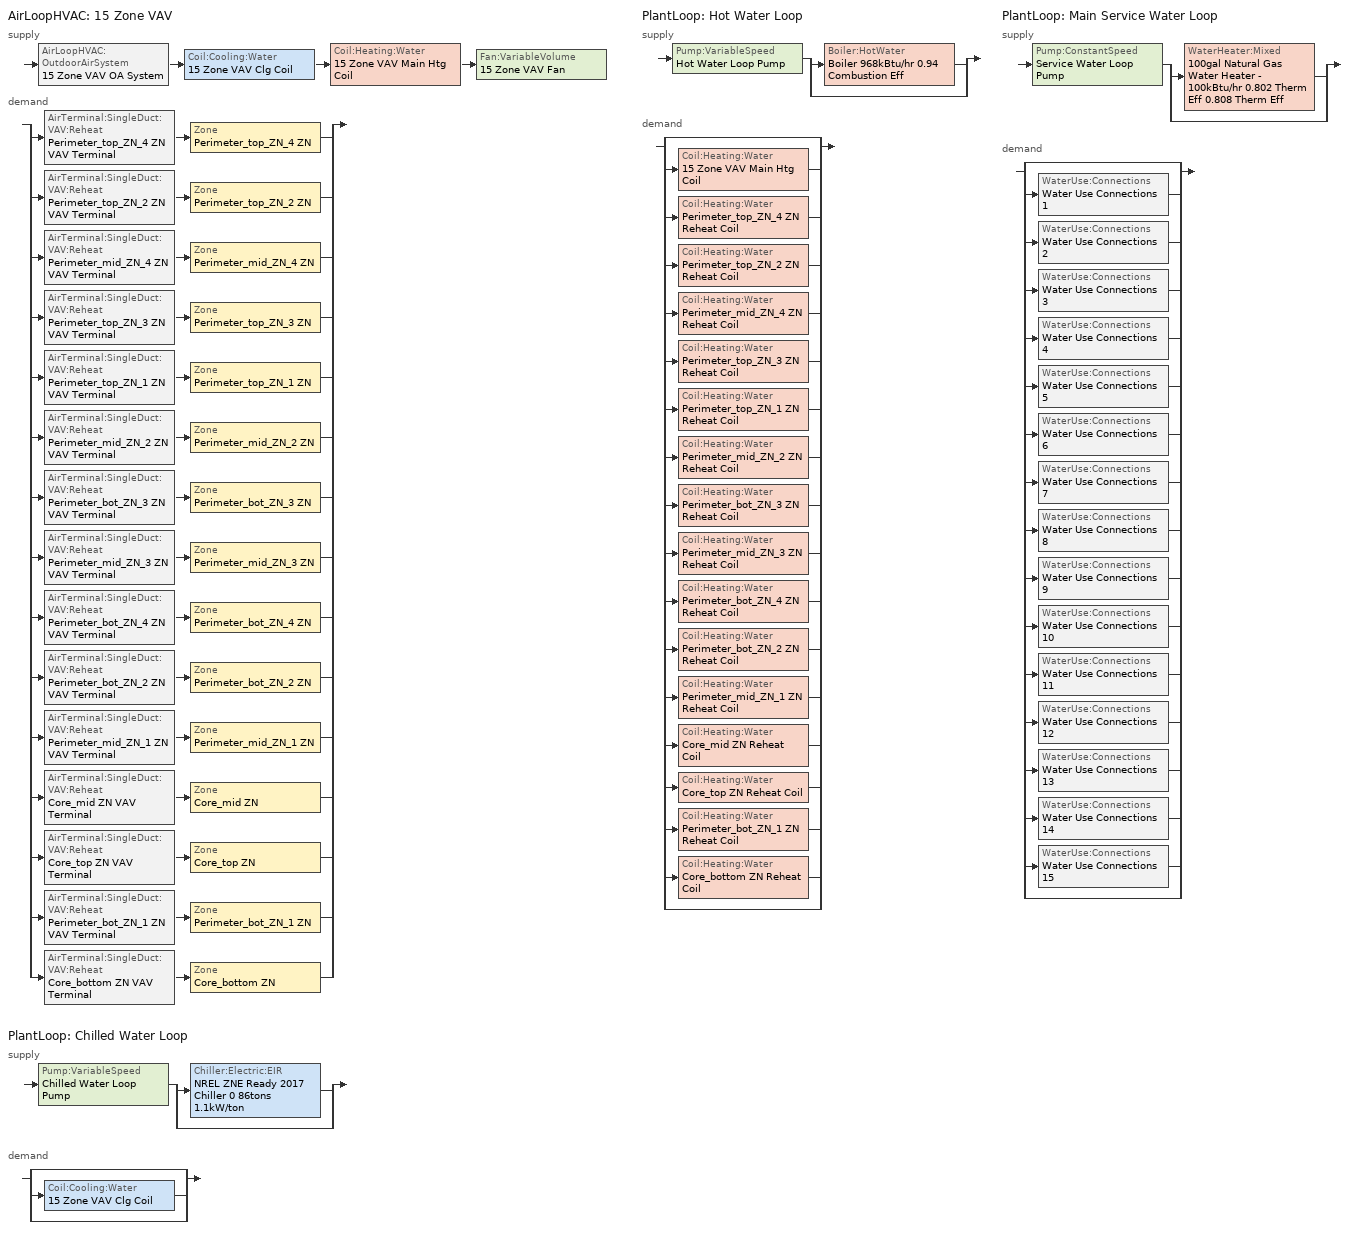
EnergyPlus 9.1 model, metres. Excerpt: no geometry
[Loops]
AirLoopHVAC '15 Zone VAV'
 supply: AirLoopHVAC:OutdoorAirSystem '15 Zone VAV OA System' > Coil:Cooling:Water '15 Zone VAV Clg Coil' > Coil:Heating:Water '15 Zone VAV Main Htg Coil' > Fan:VariableVolume '15 Zone VAV Fan'
 demand: split
  | AirTerminal:SingleDuct:VAV:Reheat 'Perimeter_top_ZN_4 ZN VAV Terminal' > Zone 'Perimeter_top_ZN_4 ZN'
  | AirTerminal:SingleDuct:VAV:Reheat 'Perimeter_top_ZN_2 ZN VAV Terminal' > Zone 'Perimeter_top_ZN_2 ZN'
  | AirTerminal:SingleDuct:VAV:Reheat 'Perimeter_mid_ZN_4 ZN VAV Terminal' > Zone 'Perimeter_mid_ZN_4 ZN'
  | AirTerminal:SingleDuct:VAV:Reheat 'Perimeter_top_ZN_3 ZN VAV Terminal' > Zone 'Perimeter_top_ZN_3 ZN'
  | AirTerminal:SingleDuct:VAV:Reheat 'Perimeter_top_ZN_1 ZN VAV Terminal' > Zone 'Perimeter_top_ZN_1 ZN'
  | AirTerminal:SingleDuct:VAV:Reheat 'Perimeter_mid_ZN_2 ZN VAV Terminal' > Zone 'Perimeter_mid_ZN_2 ZN'
  | AirTerminal:SingleDuct:VAV:Reheat 'Perimeter_bot_ZN_3 ZN VAV Terminal' > Zone 'Perimeter_bot_ZN_3 ZN'
  | AirTerminal:SingleDuct:VAV:Reheat 'Perimeter_mid_ZN_3 ZN VAV Terminal' > Zone 'Perimeter_mid_ZN_3 ZN'
  | AirTerminal:SingleDuct:VAV:Reheat 'Perimeter_bot_ZN_4 ZN VAV Terminal' > Zone 'Perimeter_bot_ZN_4 ZN'
  | AirTerminal:SingleDuct:VAV:Reheat 'Perimeter_bot_ZN_2 ZN VAV Terminal' > Zone 'Perimeter_bot_ZN_2 ZN'
  | AirTerminal:SingleDuct:VAV:Reheat 'Perimeter_mid_ZN_1 ZN VAV Terminal' > Zone 'Perimeter_mid_ZN_1 ZN'
  | AirTerminal:SingleDuct:VAV:Reheat 'Core_mid ZN VAV Terminal' > Zone 'Core_mid ZN'
  | AirTerminal:SingleDuct:VAV:Reheat 'Core_top ZN VAV Terminal' > Zone 'Core_top ZN'
  | AirTerminal:SingleDuct:VAV:Reheat 'Perimeter_bot_ZN_1 ZN VAV Terminal' > Zone 'Perimeter_bot_ZN_1 ZN'
  | AirTerminal:SingleDuct:VAV:Reheat 'Core_bottom ZN VAV Terminal' > Zone 'Core_bottom ZN'
PlantLoop 'Chilled Water Loop'
 supply: Pump:VariableSpeed 'Chilled Water Loop Pump' > split
  | Chiller:Electric:EIR 'NREL ZNE Ready 2017    Chiller 0 86tons 1.1kW/ton'
  | bypass
 demand: split
  | bypass
  | Coil:Cooling:Water '15 Zone VAV Clg Coil'
  | bypass
PlantLoop 'Hot Water Loop'
 supply: Pump:VariableSpeed 'Hot Water Loop Pump' > split
  | Boiler:HotWater 'Boiler 968kBtu/hr 0.94 Combustion Eff'
  | bypass
 demand: split
  | bypass
  | Coil:Heating:Water '15 Zone VAV Main Htg Coil'
  | Coil:Heating:Water 'Perimeter_top_ZN_4 ZN Reheat Coil'
  | Coil:Heating:Water 'Perimeter_top_ZN_2 ZN Reheat Coil'
  | Coil:Heating:Water 'Perimeter_mid_ZN_4 ZN Reheat Coil'
  | Coil:Heating:Water 'Perimeter_top_ZN_3 ZN Reheat Coil'
  | Coil:Heating:Water 'Perimeter_top_ZN_1 ZN Reheat Coil'
  | Coil:Heating:Water 'Perimeter_mid_ZN_2 ZN Reheat Coil'
  | Coil:Heating:Water 'Perimeter_bot_ZN_3 ZN Reheat Coil'
  | Coil:Heating:Water 'Perimeter_mid_ZN_3 ZN Reheat Coil'
  | Coil:Heating:Water 'Perimeter_bot_ZN_4 ZN Reheat Coil'
  | Coil:Heating:Water 'Perimeter_bot_ZN_2 ZN Reheat Coil'
  | Coil:Heating:Water 'Perimeter_mid_ZN_1 ZN Reheat Coil'
  | Coil:Heating:Water 'Core_mid ZN Reheat Coil'
  | Coil:Heating:Water 'Core_top ZN Reheat Coil'
  | Coil:Heating:Water 'Perimeter_bot_ZN_1 ZN Reheat Coil'
  | Coil:Heating:Water 'Core_bottom ZN Reheat Coil'
  | bypass
PlantLoop 'Main Service Water Loop'
 supply: Pump:ConstantSpeed 'Service Water Loop Pump' > split
  | WaterHeater:Mixed '100gal Natural Gas Water Heater - 100kBtu/hr 0.802 Therm Eff 0.808 Therm Eff'
  | bypass
 demand: split
  | bypass
  | WaterUse:Connections 'Water Use Connections 1'
  | WaterUse:Connections 'Water Use Connections 2'
  | WaterUse:Connections 'Water Use Connections 3'
  | WaterUse:Connections 'Water Use Connections 4'
  | WaterUse:Connections 'Water Use Connections 5'
  | WaterUse:Connections 'Water Use Connections 6'
  | WaterUse:Connections 'Water Use Connections 7'
  | WaterUse:Connections 'Water Use Connections 8'
  | WaterUse:Connections 'Water Use Connections 9'
  | WaterUse:Connections 'Water Use Connections 10'
  | WaterUse:Connections 'Water Use Connections 11'
  | WaterUse:Connections 'Water Use Connections 12'
  | WaterUse:Connections 'Water Use Connections 13'
  | WaterUse:Connections 'Water Use Connections 14'
  | WaterUse:Connections 'Water Use Connections 15'
  | bypass
[ZoneControl:Thermostat] Control Object Type 1=ThermostatSetpoint:DualSetpoint
Name | Zone or ZoneList | Control Type Schedule | Control Name 1
Core_bottom ZN Thermostat | Core_bottom ZN | Core_bottom ZN Thermostat Schedule | Office WholeBuilding - Md Office Thermostat 1
Core_mid ZN Thermostat | Core_mid ZN | Core_mid ZN Thermostat Schedule | Office WholeBuilding - Md Office Thermostat 2
Core_top ZN Thermostat | Core_top ZN | Core_top ZN Thermostat Schedule | Office WholeBuilding - Md Office Thermostat 3
Perimeter_bot_ZN_1 ZN Thermostat | Perimeter_bot_ZN_1 ZN | Perimeter_bot_ZN_1 ZN Thermostat Schedule | Office WholeBuilding - Md Office Thermostat 4
Perimeter_bot_ZN_2 ZN Thermostat | Perimeter_bot_ZN_2 ZN | Perimeter_bot_ZN_2 ZN Thermostat Schedule | Office WholeBuilding - Md Office Thermostat 5
Perimeter_bot_ZN_3 ZN Thermostat | Perimeter_bot_ZN_3 ZN | Perimeter_bot_ZN_3 ZN Thermostat Schedule | Office WholeBuilding - Md Office Thermostat 6
Perimeter_bot_ZN_4 ZN Thermostat | Perimeter_bot_ZN_4 ZN | Perimeter_bot_ZN_4 ZN Thermostat Schedule | Office WholeBuilding - Md Office Thermostat 7
Perimeter_mid_ZN_1 ZN Thermostat | Perimeter_mid_ZN_1 ZN | Perimeter_mid_ZN_1 ZN Thermostat Schedule | Office WholeBuilding - Md Office Thermostat 8
Perimeter_mid_ZN_2 ZN Thermostat | Perimeter_mid_ZN_2 ZN | Perimeter_mid_ZN_2 ZN Thermostat Schedule | Office WholeBuilding - Md Office Thermostat 9
Perimeter_mid_ZN_3 ZN Thermostat | Perimeter_mid_ZN_3 ZN | Perimeter_mid_ZN_3 ZN Thermostat Schedule | Office WholeBuilding - Md Office Thermostat 10
Perimeter_mid_ZN_4 ZN Thermostat | Perimeter_mid_ZN_4 ZN | Perimeter_mid_ZN_4 ZN Thermostat Schedule | Office WholeBuilding - Md Office Thermostat 11
Perimeter_top_ZN_1 ZN Thermostat | Perimeter_top_ZN_1 ZN | Perimeter_top_ZN_1 ZN Thermostat Schedule | Office WholeBuilding - Md Office Thermostat 12
Perimeter_top_ZN_2 ZN Thermostat | Perimeter_top_ZN_2 ZN | Perimeter_top_ZN_2 ZN Thermostat Schedule | Office WholeBuilding - Md Office Thermostat 13
Perimeter_top_ZN_3 ZN Thermostat | Perimeter_top_ZN_3 ZN | Perimeter_top_ZN_3 ZN Thermostat Schedule | Office WholeBuilding - Md Office Thermostat 14
Perimeter_top_ZN_4 ZN Thermostat | Perimeter_top_ZN_4 ZN | Perimeter_top_ZN_4 ZN Thermostat Schedule | Office WholeBuilding - Md Office Thermostat 15
[ThermostatSetpoint:DualSetpoint] Heating Setpoint Temperature Schedule=OfficeMedium HTGSETP_SCH_YES_OPTIMUM; Cooling Setpoint Temperature Schedule=OfficeMedium CLGSETP_SCH_YES_OPTIMUM
Office WholeBuilding - Md Office Thermostat 1; Office WholeBuilding - Md Office Thermostat 2; Office WholeBuilding - Md Office Thermostat 3; Office WholeBuilding - Md Office Thermostat 4; Office WholeBuilding - Md Office Thermostat 5; Office WholeBuilding - Md Office Thermostat 6; Office WholeBuilding - Md Office Thermostat 7; Office WholeBuilding - Md Office Thermostat 8; Office WholeBuilding - Md Office Thermostat 9; Office WholeBuilding - Md Office Thermostat 10; Office WholeBuilding - Md Office Thermostat 11; Office WholeBuilding - Md Office Thermostat 12; Office WholeBuilding - Md Office Thermostat 13; Office WholeBuilding - Md Office Thermostat 14; Office WholeBuilding - Md Office Thermostat 15
[AirTerminal:SingleDuct:VAV:Reheat] Availability Schedule=Always On Discrete; Maximum Air Flow Rate {m3/s}=Autosize; Zone Minimum Air Flow Input Method=Constant; Constant Minimum Air Flow Fraction=0.1; Fixed Minimum Air Flow Rate {m3/s}=0; Maximum Hot Water or Steam Flow Rate {m3/s}=Autosize; Minimum Hot Water or Steam Flow Rate {m3/s}=0; Convergence Tolerance=0.001; Damper Heating Action=ReverseWithLimits; Maximum Flow per Zone Floor Area During Reheat {m3/s-m2}=Autocalculate; Maximum Flow Fraction During Reheat=0.5; Maximum Reheat Air Temperature {C}=40
Name | Reheat Coil
Core_bottom ZN VAV Terminal | Core_bottom ZN Reheat Coil
Core_mid ZN VAV Terminal | Core_mid ZN Reheat Coil
Core_top ZN VAV Terminal | Core_top ZN Reheat Coil
Perimeter_bot_ZN_1 ZN VAV Terminal | Perimeter_bot_ZN_1 ZN Reheat Coil
Perimeter_bot_ZN_2 ZN VAV Terminal | Perimeter_bot_ZN_2 ZN Reheat Coil
Perimeter_bot_ZN_3 ZN VAV Terminal | Perimeter_bot_ZN_3 ZN Reheat Coil
Perimeter_bot_ZN_4 ZN VAV Terminal | Perimeter_bot_ZN_4 ZN Reheat Coil
Perimeter_mid_ZN_1 ZN VAV Terminal | Perimeter_mid_ZN_1 ZN Reheat Coil
Perimeter_mid_ZN_2 ZN VAV Terminal | Perimeter_mid_ZN_2 ZN Reheat Coil
Perimeter_mid_ZN_3 ZN VAV Terminal | Perimeter_mid_ZN_3 ZN Reheat Coil
Perimeter_mid_ZN_4 ZN VAV Terminal | Perimeter_mid_ZN_4 ZN Reheat Coil
Perimeter_top_ZN_1 ZN VAV Terminal | Perimeter_top_ZN_1 ZN Reheat Coil
Perimeter_top_ZN_2 ZN VAV Terminal | Perimeter_top_ZN_2 ZN Reheat Coil
Perimeter_top_ZN_3 ZN VAV Terminal | Perimeter_top_ZN_3 ZN Reheat Coil
Perimeter_top_ZN_4 ZN VAV Terminal | Perimeter_top_ZN_4 ZN Reheat Coil
[Coil:Heating:Water] Availability Schedule=Always On Discrete; U-Factor Times Area Value {W/K}=Autosize; Maximum Water Flow Rate {m3/s}=Autosize; Performance Input Method=UFactorTimesAreaAndDesignWaterFlowRate; Rated Capacity {W}=Autosize; Rated Inlet Water Temperature {C}=48.8889; Rated Outlet Water Temperature {C}=37.7778; Rated Ratio for Air and Water Convection=0.5
Name | Rated Inlet Air Temperature {C} | Rated Outlet Air Temperature {C}
Core_bottom ZN Reheat Coil; Core_mid ZN Reheat Coil; Core_top ZN Reheat Coil; Perimeter_bot_ZN_1 ZN Reheat Coil; Perimeter_bot_ZN_2 ZN Reheat Coil; Perimeter_bot_ZN_3 ZN Reheat Coil; Perimeter_bot_ZN_4 ZN Reheat Coil; Perimeter_mid_ZN_1 ZN Reheat Coil; Perimeter_mid_ZN_2 ZN Reheat Coil; Perimeter_mid_ZN_3 ZN Reheat Coil; Perimeter_mid_ZN_4 ZN Reheat Coil; Perimeter_top_ZN_1 ZN Reheat Coil; Perimeter_top_ZN_2 ZN Reheat Coil; Perimeter_top_ZN_3 ZN Reheat Coil; Perimeter_top_ZN_4 ZN Reheat Coil | 12.7778 | 40
15 Zone VAV Main Htg Coil | 7.22222 | 12.7778
[Zone equipment]
Core_bottom ZN: Core_bottom ZN VAV Terminal
Core_mid ZN: Core_mid ZN VAV Terminal
Core_top ZN: Core_top ZN VAV Terminal
Perimeter_bot_ZN_1 ZN: Perimeter_bot_ZN_1 ZN VAV Terminal
Perimeter_bot_ZN_2 ZN: Perimeter_bot_ZN_2 ZN VAV Terminal
Perimeter_bot_ZN_3 ZN: Perimeter_bot_ZN_3 ZN VAV Terminal
Perimeter_bot_ZN_4 ZN: Perimeter_bot_ZN_4 ZN VAV Terminal
Perimeter_mid_ZN_1 ZN: Perimeter_mid_ZN_1 ZN VAV Terminal
Perimeter_mid_ZN_2 ZN: Perimeter_mid_ZN_2 ZN VAV Terminal
Perimeter_mid_ZN_3 ZN: Perimeter_mid_ZN_3 ZN VAV Terminal
Perimeter_mid_ZN_4 ZN: Perimeter_mid_ZN_4 ZN VAV Terminal
Perimeter_top_ZN_1 ZN: Perimeter_top_ZN_1 ZN VAV Terminal
Perimeter_top_ZN_2 ZN: Perimeter_top_ZN_2 ZN VAV Terminal
Perimeter_top_ZN_3 ZN: Perimeter_top_ZN_3 ZN VAV Terminal
Perimeter_top_ZN_4 ZN: Perimeter_top_ZN_4 ZN VAV Terminal
[Sizing:Zone] Zone Cooling Design Supply Air Temperature Input Method=SupplyAirTemperature; Zone Cooling Design Supply Air Temperature {C}=12.7778; Zone Cooling Design Supply Air Temperature Difference {deltaC}=11.11; Zone Heating Design Supply Air Temperature Input Method=SupplyAirTemperature; Zone Heating Design Supply Air Temperature {C}=40; Zone Heating Design Supply Air Temperature Difference {deltaC}=11.11; Zone Cooling Design Supply Air Humidity Ratio {kgWater/kgDryAir}=0.0085; Zone Heating Design Supply Air Humidity Ratio {kgWater/kgDryAir}=0.008; Design Specification Outdoor Air Object=Office WholeBuilding - Md Office Ventilation; Cooling Design Air Flow Method=DesignDayWithLimit; Cooling Design Air Flow Rate {m3/s}=0; Cooling Minimum Air Flow per Zone Floor Area {m3/s-m2}=0.000762; Cooling Minimum Air Flow {m3/s}=0; Cooling Minimum Air Flow Fraction=0; Heating Design Air Flow Method=DesignDay; Heating Design Air Flow Rate {m3/s}=0; Heating Maximum Air Flow per Zone Floor Area {m3/s-m2}=0.002032; Heating Maximum Air Flow {m3/s}=0.141576; Heating Maximum Air Flow Fraction=0.3; Account for Dedicated Outdoor Air System=No
Name | Design Specification Zone Air Distribution Object
Core_bottom ZN | Core_bottom ZN Design Spec Zone Air Dist
Core_mid ZN | Core_mid ZN Design Spec Zone Air Dist
Core_top ZN | Core_top ZN Design Spec Zone Air Dist
Perimeter_bot_ZN_1 ZN | Perimeter_bot_ZN_1 ZN Design Spec Zone Air Dist
Perimeter_bot_ZN_2 ZN | Perimeter_bot_ZN_2 ZN Design Spec Zone Air Dist
Perimeter_bot_ZN_3 ZN | Perimeter_bot_ZN_3 ZN Design Spec Zone Air Dist
Perimeter_bot_ZN_4 ZN | Perimeter_bot_ZN_4 ZN Design Spec Zone Air Dist
Perimeter_mid_ZN_1 ZN | Perimeter_mid_ZN_1 ZN Design Spec Zone Air Dist
Perimeter_mid_ZN_2 ZN | Perimeter_mid_ZN_2 ZN Design Spec Zone Air Dist
Perimeter_mid_ZN_3 ZN | Perimeter_mid_ZN_3 ZN Design Spec Zone Air Dist
Perimeter_mid_ZN_4 ZN | Perimeter_mid_ZN_4 ZN Design Spec Zone Air Dist
Perimeter_top_ZN_1 ZN | Perimeter_top_ZN_1 ZN Design Spec Zone Air Dist
Perimeter_top_ZN_2 ZN | Perimeter_top_ZN_2 ZN Design Spec Zone Air Dist
Perimeter_top_ZN_3 ZN | Perimeter_top_ZN_3 ZN Design Spec Zone Air Dist
Perimeter_top_ZN_4 ZN | Perimeter_top_ZN_4 ZN Design Spec Zone Air Dist
[DesignSpecification:ZoneAirDistribution] Zone Air Distribution Effectiveness in Cooling Mode=1; Zone Air Distribution Effectiveness in Heating Mode=1
Core_bottom ZN Design Spec Zone Air Dist; Core_mid ZN Design Spec Zone Air Dist; Core_top ZN Design Spec Zone Air Dist; Perimeter_bot_ZN_1 ZN Design Spec Zone Air Dist; Perimeter_bot_ZN_2 ZN Design Spec Zone Air Dist; Perimeter_bot_ZN_3 ZN Design Spec Zone Air Dist; Perimeter_bot_ZN_4 ZN Design Spec Zone Air Dist; Perimeter_mid_ZN_1 ZN Design Spec Zone Air Dist; Perimeter_mid_ZN_2 ZN Design Spec Zone Air Dist; Perimeter_mid_ZN_3 ZN Design Spec Zone Air Dist; Perimeter_mid_ZN_4 ZN Design Spec Zone Air Dist; Perimeter_top_ZN_1 ZN Design Spec Zone Air Dist; Perimeter_top_ZN_2 ZN Design Spec Zone Air Dist; Perimeter_top_ZN_3 ZN Design Spec Zone Air Dist; Perimeter_top_ZN_4 ZN Design Spec Zone Air Dist
[Controller:MechanicalVentilation]
15 Zone VAV Vent Controller: Availability Schedule=15 Zone VAV Occ Sch; Demand Controlled Ventilation=Yes; System Outdoor Air Method=ZoneSum; Zone Name 1=Core_bottom ZN; Design Specification Outdoor Air Object Name 1=Office WholeBuilding - Md Office Ventilation; Design Specification Zone Air Distribution Object Name 1=Core_bottom ZN Design Spec Zone Air Dist; Zone Name 2=Core_mid ZN; Design Specification Outdoor Air Object Name 2=Office WholeBuilding - Md Office Ventilation; Design Specification Zone Air Distribution Object Name 2=Core_mid ZN Design Spec Zone Air Dist; Zone Name 3=Core_top ZN; Design Specification Outdoor Air Object Name 3=Office WholeBuilding - Md Office Ventilation; Design Specification Zone Air Distribution Object Name 3=Core_top ZN Design Spec Zone Air Dist; Zone Name 4=Perimeter_bot_ZN_1 ZN; Design Specification Outdoor Air Object Name 4=Office WholeBuilding - Md Office Ventilation; Design Specification Zone Air Distribution Object Name 4=Perimeter_bot_ZN_1 ZN Design Spec Zone Air Dist; Zone Name 5=Perimeter_bot_ZN_2 ZN; Design Specification Outdoor Air Object Name 5=Office WholeBuilding - Md Office Ventilation; Design Specification Zone Air Distribution Object Name 5=Perimeter_bot_ZN_2 ZN Design Spec Zone Air Dist; Zone Name 6=Perimeter_bot_ZN_3 ZN; Design Specification Outdoor Air Object Name 6=Office WholeBuilding - Md Office Ventilation; Design Specification Zone Air Distribution Object Name 6=Perimeter_bot_ZN_3 ZN Design Spec Zone Air Dist; Zone Name 7=Perimeter_bot_ZN_4 ZN; Design Specification Outdoor Air Object Name 7=Office WholeBuilding - Md Office Ventilation; Design Specification Zone Air Distribution Object Name 7=Perimeter_bot_ZN_4 ZN Design Spec Zone Air Dist; Zone Name 8=Perimeter_mid_ZN_1 ZN; Design Specification Outdoor Air Object Name 8=Office WholeBuilding - Md Office Ventilation; Design Specification Zone Air Distribution Object Name 8=Perimeter_mid_ZN_1 ZN Design Spec Zone Air Dist; Zone Name 9=Perimeter_mid_ZN_2 ZN; Design Specification Outdoor Air Object Name 9=Office WholeBuilding - Md Office Ventilation; Design Specification Zone Air Distribution Object Name 9=Perimeter_mid_ZN_2 ZN Design Spec Zone Air Dist; Zone Name 10=Perimeter_mid_ZN_3 ZN; Design Specification Outdoor Air Object Name 10=Office WholeBuilding - Md Office Ventilation; Design Specification Zone Air Distribution Object Name 10=Perimeter_mid_ZN_3 ZN Design Spec Zone Air Dist; Zone Name 11=Perimeter_mid_ZN_4 ZN; Design Specification Outdoor Air Object Name 11=Office WholeBuilding - Md Office Ventilation; Design Specification Zone Air Distribution Object Name 11=Perimeter_mid_ZN_4 ZN Design Spec Zone Air Dist; Zone Name 12=Perimeter_top_ZN_1 ZN; Design Specification Outdoor Air Object Name 12=Office WholeBuilding - Md Office Ventilation; Design Specification Zone Air Distribution Object Name 12=Perimeter_top_ZN_1 ZN Design Spec Zone Air Dist; Zone Name 13=Perimeter_top_ZN_2 ZN; Design Specification Outdoor Air Object Name 13=Office WholeBuilding - Md Office Ventilation; Design Specification Zone Air Distribution Object Name 13=Perimeter_top_ZN_2 ZN Design Spec Zone Air Dist; Zone Name 14=Perimeter_top_ZN_3 ZN; Design Specification Outdoor Air Object Name 14=Office WholeBuilding - Md Office Ventilation; Design Specification Zone Air Distribution Object Name 14=Perimeter_top_ZN_3 ZN Design Spec Zone Air Dist; Zone Name 15=Perimeter_top_ZN_4 ZN; Design Specification Outdoor Air Object Name 15=Office WholeBuilding - Md Office Ventilation; Design Specification Zone Air Distribution Object Name 15=Perimeter_top_ZN_4 ZN Design Spec Zone Air Dist
[DesignSpecification:OutdoorAir]
Office WholeBuilding - Md Office Ventilation: Outdoor Air Method=Sum; Outdoor Air Flow per Person {m3/s-person}=0; Outdoor Air Flow per Zone Floor Area {m3/s-m2}=0.0004318; Outdoor Air Flow per Zone {m3/s}=0; Outdoor Air Flow Air Changes per Hour {1/hr}=0
[AirLoopHVAC]
15 Zone VAV: Design Supply Air Flow Rate {m3/s}=AutoSize
[Sizing:System]
15 Zone VAV: Type of Load to Size On=Sensible; Design Outdoor Air Flow Rate {m3/s}=Autosize; Central Heating Maximum System Air Flow Ratio=0.3; Preheat Design Temperature {C}=7.22222; Preheat Design Humidity Ratio {kgWater/kgDryAir}=0.008; Precool Design Temperature {C}=12.7778; Precool Design Humidity Ratio {kgWater/kgDryAir}=0.008; Central Cooling Design Supply Air Temperature {C}=12.7778; Central Heating Design Supply Air Temperature {C}=12.7778; Type of Zone Sum to Use=Coincident; 100% Outdoor Air in Cooling=No; 100% Outdoor Air in Heating=No; Central Cooling Design Supply Air Humidity Ratio {kgWater/kgDryAir}=0.0085; Central Heating Design Supply Air Humidity Ratio {kgWater/kgDryAir}=0.008; Cooling Supply Air Flow Rate Method=DesignDay; Cooling Supply Air Flow Rate {m3/s}=0; Cooling Supply Air Flow Rate Per Floor Area {m3/s-m2}=0.00996765; Cooling Fraction of Autosized Cooling Supply Air Flow Rate=1; Cooling Supply Air Flow Rate Per Unit Cooling Capacity {m3/s-W}=3.94755e-05; Heating Supply Air Flow Rate Method=DesignDay; Heating Supply Air Flow Rate {m3/s}=0; Heating Supply Air Flow Rate Per Floor Area {m3/s-m2}=0.00996765; Heating Fraction of Autosized Heating Supply Air Flow Rate=1; Heating Fraction of Autosized Cooling Supply Air Flow Rate=1; Heating Supply Air Flow Rate Per Unit Heating Capacity {m3/s-W}=3.15882e-05; System Outdoor Air Method=ZoneSum; Zone Maximum Outdoor Air Fraction=1; Cooling Design Capacity Method=CoolingDesignCapacity; Cooling Design Capacity {W}=Autosize; Cooling Design Capacity Per Floor Area {W/m2}=234.7; Fraction of Autosized Cooling Design Capacity=1; Heating Design Capacity Method=HeatingDesignCapacity; Heating Design Capacity {W}=Autosize; Heating Design Capacity Per Floor Area {W/m2}=157; Fraction of Autosized Heating Design Capacity=1; Central Cooling Capacity Control Method=OnOff
[Controller:WaterCoil] Control Variable=Temperature; Actuator Variable=Flow; Maximum Actuated Flow {m3/s}=Autosize; Minimum Actuated Flow {m3/s}=0
Name | Action | Controller Convergence Tolerance {deltaC}
15 Zone VAV Clg Coil Controller | Reverse | Autosize
15 Zone VAV Main Htg Coil Controller | Normal | 0.1
[Controller:OutdoorAir]
15 Zone VAV OA Controller: Minimum Outdoor Air Flow Rate {m3/s}=0; Maximum Outdoor Air Flow Rate {m3/s}=Autosize; Economizer Control Type=DifferentialDryBulb; Economizer Control Action Type=ModulateFlow; Lockout Type=NoLockout; Minimum Limit Type=FixedMinimum; Minimum Outdoor Air Schedule=15 Zone VAV Occ Sch; Mechanical Ventilation Controller=15 Zone VAV Vent Controller; High Humidity Control=No; Control High Indoor Humidity Based on Outdoor Humidity Ratio=Yes; Heat Recovery Bypass Control Type=BypassWhenOAFlowGreaterThanMinimum
[HeatExchanger:AirToAir:SensibleAndLatent]
15 Zone VAV ERV: Availability Schedule=Always On Discrete; Nominal Supply Air Flow Rate {m3/s}=Autosize; Sensible Effectiveness at 100% Heating Air Flow=0.72; Latent Effectiveness at 100% Heating Air Flow=0.72; Sensible Effectiveness at 75% Heating Air Flow=0.72; Latent Effectiveness at 75% Heating Air Flow=0.72; Sensible Effectiveness at 100% Cooling Air Flow=0.72; Latent Effectiveness at 100% Cooling Air Flow=0.72; Sensible Effectiveness at 75% Cooling Air Flow=0.72; Latent Effectiveness at 75% Cooling Air Flow=0.72; Nominal Electric Power {W}=1593.56; Supply Air Outlet Temperature Control=No; Heat Exchanger Type=Rotary; Frost Control Type=ExhaustOnly; Threshold Temperature {C}=-23.3; Initial Defrost Time Fraction=0.167; Rate of Defrost Time Fraction Increase {1/K}=1.44; Economizer Lockout=Yes
[SetpointManager:OutdoorAirPretreat]
Setpoint Manager Outdoor Air Pretreat 1: Control Variable=Temperature; Minimum Setpoint Temperature {C}=-99; Maximum Setpoint Temperature {C}=99; Minimum Setpoint Humidity Ratio {kgWater/kgDryAir}=1e-05; Maximum Setpoint Humidity Ratio {kgWater/kgDryAir}=1
[SetpointManager:MixedAir] Control Variable=Temperature
Name | Setpoint Node or NodeList
15 Zone VAV Mixed Air Node OS Default SPM | 15 Zone VAV Mixed Air Node
15 Zone VAV Clg Coil Outlet Air Node OS Default SPM | 15 Zone VAV Clg Coil Outlet Air Node
15 Zone VAV Main Htg Coil Outlet Air Node OS Default SPM | 15 Zone VAV Main Htg Coil Outlet Air Node
[Coil:Cooling:Water]
15 Zone VAV Clg Coil: Availability Schedule=Always On Discrete; Design Water Flow Rate {m3/s}=Autosize; Design Air Flow Rate {m3/s}=Autosize; Design Inlet Water Temperature {C}=Autosize; Design Inlet Air Temperature {C}=Autosize; Design Outlet Air Temperature {C}=Autosize; Design Inlet Air Humidity Ratio {kgWater/kgDryAir}=Autosize; Design Outlet Air Humidity Ratio {kgWater/kgDryAir}=Autosize; Type of Analysis=SimpleAnalysis; Heat Exchanger Configuration=CrossFlow
[Fan:VariableVolume]
15 Zone VAV Fan: Availability Schedule=15 Zone VAV Occ Sch; Fan Total Efficiency=0.6448; Pressure Rise {Pa}=996.356; Maximum Flow Rate {m3/s}=AutoSize; Fan Power Minimum Flow Rate Input Method=Fraction; Fan Power Minimum Flow Fraction=0.25; Fan Power Minimum Air Flow Rate {m3/s}=0; Motor Efficiency=0.936; Motor In Airstream Fraction=1; Fan Power Coefficient 1=0.0407599; Fan Power Coefficient 2=0.088045; Fan Power Coefficient 3=-0.0729261; Fan Power Coefficient 4=0.94374; Fan Power Coefficient 5=0
[SetpointManager:Warmest]
15 Zone VAV SAT Warmest Reset: Control Variable=Temperature; HVAC Air Loop=15 Zone VAV; Minimum Setpoint Temperature {C}=12.7778; Maximum Setpoint Temperature {C}=15.5556; Strategy=MaximumTemperature; Setpoint Node or NodeList=15 Zone VAV Supply Outlet Node
[PlantLoop] Fluid Type=Water; Maximum Loop Flow Rate {m3/s}=Autosize; Minimum Loop Flow Rate {m3/s}=0; Plant Loop Volume {m3}=Autocalculate; Load Distribution Scheme=Optimal; Plant Loop Demand Calculation Scheme=SingleSetpoint
Name | Plant Equipment Operation Scheme | Maximum Loop Temperature {C} | Minimum Loop Temperature {C}
Chilled Water Loop | Chilled Water Loop Operation Schemes | 40 | 1
Hot Water Loop | Hot Water Loop Operation Schemes | 100 | 10
Main Service Water Loop | Main Service Water Loop Operation Schemes | 60 | 10
[Sizing:Plant] Sizing Option=NonCoincident; Zone Timesteps in Averaging Window=1; Coincident Sizing Factor Mode=None
Name | Loop Type | Design Loop Exit Temperature {C} | Loop Design Temperature Difference {deltaC}
Chilled Water Loop | Cooling | 6.66667 | 5.61111
Hot Water Loop | Heating | 48.8889 | 11.1111
Main Service Water Loop | Heating | 60 | 5
[Pump:VariableSpeed] Design Maximum Flow Rate {m3/s}=Autosize; Design Power Consumption {W}=Autosize; Fraction of Motor Inefficiencies to Fluid Stream=0; Coefficient 1 of the Part Load Performance Curve=0; Coefficient 2 of the Part Load Performance Curve=1; Coefficient 3 of the Part Load Performance Curve=0; Coefficient 4 of the Part Load Performance Curve=0; Design Minimum Flow Rate {m3/s}=0; Pump Control Type=Intermittent; Skin Loss Radiative Fraction=0.5; Design Power Sizing Method=PowerPerFlowPerPressure; Design Electric Power per Unit Flow Rate {W/(m3/s)}=348701.1; Design Shaft Power per Unit Flow Rate per Unit Head=1.28205; Design Minimum Flow Rate Fraction=0
Name | Design Pump Head {Pa} | Motor Efficiency
Chilled Water Loop Pump | 249416 | 0.917
Hot Water Loop Pump | 210237 | 0.895
[Chiller:Electric:EIR]
NREL ZNE Ready 2017    Chiller 0 86tons 1.1kW/ton: Reference Capacity {W}=Autosize; Reference COP {W/W}=3.28845; Reference Leaving Chilled Water Temperature {C}=6.66667; Reference Entering Condenser Fluid Temperature {C}=35; Reference Chilled Water Flow Rate {m3/s}=Autosize; Reference Condenser Fluid Flow Rate {m3/s}=Autosize; Cooling Capacity Function of Temperature Curve=AirCooled_Chiller_2010_PathA_CAPFT; Electric Input to Cooling Output Ratio Function of Temperature Curve=AirCooled_Chiller_2010_PathA_EIRFT; Electric Input to Cooling Output Ratio Function of Part Load Ratio Curve=AirCooled_Chiller_AllCapacities_2004_2010_EIRFPLR; Minimum Part Load Ratio=0.15; Maximum Part Load Ratio=1; Optimum Part Load Ratio=1; Minimum Unloading Ratio=0.25; Condenser Type=AirCooled; Condenser Fan Power Ratio {W/W}=0; Fraction of Compressor Electric Consumption Rejected by Condenser=1; Leaving Chilled Water Lower Temperature Limit {C}=2.22222; Chiller Flow Mode=ConstantFlow; Sizing Factor=1
[SetpointManager:Scheduled] Control Variable=Temperature
Name | Schedule | Setpoint Node or NodeList
Chilled Water Loop Setpoint Manager | Chilled Water Loop Temp - 44F | Chilled Water Loop Supply Outlet Node
Hot Water Loop Setpoint Manager | Hot Water Loop Temp - 120F | Hot Water Loop Supply Outlet Node
Service hot water setpoint manager | Service Water Loop Temp - 140F | Main Service Water Loop Supply Outlet Node
[PlantEquipmentOperationSchemes] Control Scheme Schedule Name 1=Always On Discrete
Name | Control Scheme Object Type 1 | Control Scheme Name 1
Chilled Water Loop Operation Schemes | PlantEquipmentOperation:CoolingLoad | Chilled Water Loop Cooling Operation Scheme
Hot Water Loop Operation Schemes | PlantEquipmentOperation:HeatingLoad | Hot Water Loop Heating Operation Scheme
Main Service Water Loop Operation Schemes | PlantEquipmentOperation:HeatingLoad | Main Service Water Loop Heating Operation Scheme
[PlantEquipmentOperation:CoolingLoad]
Chilled Water Loop Cooling Operation Scheme: Load Range Lower Limit 1 {W}=0; Load Range Upper Limit 1 {W}=1000000000; Range Equipment List Name 1=Chilled Water Loop Cooling Equipment List
[PlantEquipmentList]
Chilled Water Loop Cooling Equipment List: Chiller:Electric:EIR, NREL ZNE Ready 2017    Chiller 0 86tons 1.1kW/ton
Hot Water Loop Heating Equipment List: Boiler:HotWater, Boiler 968kBtu/hr 0.94 Combustion Eff
Main Service Water Loop Heating Equipment List: WaterHeater:Mixed, 100gal Natural Gas Water Heater - 100kBtu/hr 0.802 Therm Eff 0.808 Therm Eff
[Boiler:HotWater]
Boiler 968kBtu/hr 0.94 Combustion Eff: Fuel Type=NaturalGas; Nominal Capacity {W}=Autosize; Nominal Thermal Efficiency=0.933; Efficiency Curve Temperature Evaluation Variable=LeavingBoiler; Normalized Boiler Efficiency Curve=Boiler with Minimum Turndown; Design Water Flow Rate {m3/s}=Autosize; Minimum Part Load Ratio=0; Maximum Part Load Ratio=1.2; Optimum Part Load Ratio=1; Water Outlet Upper Temperature Limit {C}=95; Boiler Flow Mode=LeavingSetpointModulated; Parasitic Electric Load {W}=0; Sizing Factor=1
[PlantEquipmentOperation:HeatingLoad] Load Range Lower Limit 1 {W}=0; Load Range Upper Limit 1 {W}=1000000000
Name | Range Equipment List Name 1
Hot Water Loop Heating Operation Scheme | Hot Water Loop Heating Equipment List
Main Service Water Loop Heating Operation Scheme | Main Service Water Loop Heating Equipment List
[Pump:ConstantSpeed]
Service Water Loop Pump: Design Flow Rate {m3/s}=Autosize; Design Pump Head {Pa}=164431; Design Power Consumption {W}=Autosize; Motor Efficiency=0.7; Fraction of Motor Inefficiencies to Fluid Stream=0; Pump Control Type=Intermittent; Design Power Sizing Method=PowerPerFlowPerPressure; Design Electric Power per Unit Flow Rate {W/(m3/s)}=348701.1; Design Shaft Power per Unit Flow Rate per Unit Head=1.28205
[WaterHeater:Mixed]
100gal Natural Gas Water Heater - 100kBtu/hr 0.802 Therm Eff 0.808 Therm Eff: Tank Volume {m3}=0.378541; Setpoint Temperature Schedule=Service Water Loop Temp - 140F; Deadband Temperature Difference {deltaC}=2; Maximum Temperature Limit {C}=82.2222; Heater Control Type=Cycle; Heater Maximum Capacity {W}=29307.1; Heater Ignition Minimum Flow Rate {m3/s}=0; Heater Ignition Delay {s}=0; Heater Fuel Type=NaturalGas; Heater Thermal Efficiency=0.808453; Off Cycle Parasitic Fuel Consumption Rate {W}=1276.95; Off Cycle Parasitic Fuel Type=NaturalGas; Off Cycle Parasitic Heat Fraction to Tank=0; On Cycle Parasitic Fuel Consumption Rate {W}=1276.95; On Cycle Parasitic Fuel Type=NaturalGas; On Cycle Parasitic Heat Fraction to Tank=0; Ambient Temperature Indicator=Zone; Ambient Temperature Zone=Core_bottom ZN; Off Cycle Loss Coefficient to Ambient Temperature {W/K}=7.96239; Off Cycle Loss Fraction to Zone=1; On Cycle Loss Coefficient to Ambient Temperature {W/K}=7.96239; On Cycle Loss Fraction to Zone=1; Use Side Effectiveness=1; Source Side Effectiveness=1; Use Side Design Flow Rate {m3/s}=Autosize; Source Side Design Flow Rate {m3/s}=Autosize; Indirect Water Heating Recovery Time {hr}=1.5; Source Side Flow Control Mode=IndirectHeatPrimarySetpoint
[WaterUse:Connections]
Name | Water Use Equipment Name 1
Water Use Connections 1 | Core_bottom Service Water Use 0.17gal/min
Water Use Connections 2 | Core_mid Service Water Use 0.17gal/min
Water Use Connections 3 | Core_top Service Water Use 0.17gal/min
Water Use Connections 4 | Perimeter_bot_zn_1 Service Water Use 0.04gal/min
Water Use Connections 5 | Perimeter_bot_zn_2 Service Water Use 0.02gal/min
Water Use Connections 6 | Perimeter_bot_zn_3 Service Water Use 0.04gal/min
Water Use Connections 7 | Perimeter_bot_zn_4 Service Water Use 0.02gal/min
Water Use Connections 8 | Perimeter_mid_zn_1 Service Water Use 0.04gal/min
Water Use Connections 9 | Perimeter_mid_zn_2 Service Water Use 0.02gal/min
Water Use Connections 10 | Perimeter_mid_zn_3 Service Water Use 0.04gal/min
Water Use Connections 11 | Perimeter_mid_zn_4 Service Water Use 0.02gal/min
Water Use Connections 12 | Perimeter_top_zn_1 Service Water Use 0.04gal/min
Water Use Connections 13 | Perimeter_top_zn_2 Service Water Use 0.02gal/min
Water Use Connections 14 | Perimeter_top_zn_3 Service Water Use 0.04gal/min
Water Use Connections 15 | Perimeter_top_zn_4 Service Water Use 0.02gal/min
[WaterUse:Equipment] Flow Rate Fraction Schedule=OfficeMedium BLDG_SWH_SCH; Target Temperature Schedule=Mixed Water At Faucet Temp - 110F; Sensible Fraction Schedule=Fraction Sensible - 0.2; Latent Fraction Schedule=Fraction Latent - 0.05
Name | Peak Flow Rate {m3/s}
Core_bottom Service Water Use 0.17gal/min; Core_mid Service Water Use 0.17gal/min; Core_top Service Water Use 0.17gal/min | 1.05864e-05
Perimeter_bot_zn_1 Service Water Use 0.04gal/min; Perimeter_bot_zn_3 Service Water Use 0.04gal/min; Perimeter_mid_zn_1 Service Water Use 0.04gal/min; Perimeter_mid_zn_3 Service Water Use 0.04gal/min; Perimeter_top_zn_1 Service Water Use 0.04gal/min; Perimeter_top_zn_3 Service Water Use 0.04gal/min | 2.23171e-06
Perimeter_bot_zn_2 Service Water Use 0.02gal/min; Perimeter_mid_zn_2 Service Water Use 0.02gal/min; Perimeter_top_zn_2 Service Water Use 0.02gal/min | 1.41286e-06
Perimeter_bot_zn_4 Service Water Use 0.02gal/min; Perimeter_mid_zn_4 Service Water Use 0.02gal/min; Perimeter_top_zn_4 Service Water Use 0.02gal/min | 1.41277e-06
[Schedule:Compact]
Core_bottom ZN Thermostat Schedule; Core_mid ZN Thermostat Schedule; Core_top ZN Thermostat Schedule; Perimeter_bot_ZN_1 ZN Thermostat Schedule; Perimeter_bot_ZN_2 ZN Thermostat Schedule; Perimeter_bot_ZN_3 ZN Thermostat Schedule; Perimeter_bot_ZN_4 ZN Thermostat Schedule; Perimeter_mid_ZN_1 ZN Thermostat Schedule; Perimeter_mid_ZN_2 ZN Thermostat Schedule; Perimeter_mid_ZN_3 ZN Thermostat Schedule; Perimeter_mid_ZN_4 ZN Thermostat Schedule; Perimeter_top_ZN_1 ZN Thermostat Schedule; Perimeter_top_ZN_2 ZN Thermostat Schedule; Perimeter_top_ZN_3 ZN Thermostat Schedule; Perimeter_top_ZN_4 ZN Thermostat Schedule: Through: 12/31, For: AllDays, Until: 24:00, 4
[Schedule:Day:Interval]
OfficeMedium HTGSETP_SCH_YES_OPTIMUM Default; OfficeMedium HTGSETP_SCH_YES_OPTIMUM Summer Design Day: No, 24:00, 15.6
OfficeMedium HTGSETP_SCH_YES_OPTIMUM Wkdy Day: No, 05:00, 15.6, 06:00, 17.8, 07:00, 20, 22:00, 21, 24:00, 15.6
OfficeMedium HTGSETP_SCH_YES_OPTIMUM Sat Day: No, 05:00, 15.6, 06:00, 17.8, 07:00, 20, 17:00, 21, 24:00, 15.6
OfficeMedium HTGSETP_SCH_YES_OPTIMUM Winter Design Day: No, 05:00, 15.6, 06:00, 17.6, 07:00, 19.6, 22:00, 21, 24:00, 15.6
OfficeMedium CLGSETP_SCH_YES_OPTIMUM Default; OfficeMedium CLGSETP_SCH_YES_OPTIMUM Winter Design Day: No, 24:00, 26.7
OfficeMedium CLGSETP_SCH_YES_OPTIMUM Wkdy Day: No, 05:00, 26.7, 06:00, 25.6, 07:00, 25, 22:00, 24, 24:00, 26.7
OfficeMedium CLGSETP_SCH_YES_OPTIMUM Sat Day: No, 05:00, 26.7, 06:00, 25.7, 07:00, 25, 17:00, 24, 24:00, 26.7
OfficeMedium CLGSETP_SCH_YES_OPTIMUM Summer Design Day: No, 05:00, 26.7, 06:00, 25.7, 07:00, 25, 22:00, 24, 24:00, 26.7
15 Zone VAV Occ Sch Sunday: No, 24:00, 0
15 Zone VAV Occ Sch Monday; 15 Zone VAV Occ Sch Tuesday; 15 Zone VAV Occ Sch Wednesday; 15 Zone VAV Occ Sch Thursday; 15 Zone VAV Occ Sch Friday: No, 07:00, 0, 18:00, 1, 24:00, 0
15 Zone VAV Occ Sch Saturday: No, 08:00, 0, 12:00, 1, 24:00, 0
15 Zone VAV Occ Sch Default; 15 Zone VAV Occ Sch Summer Design Day; 15 Zone VAV Occ Sch Winter Design Day: No, 24:00, 1
Chilled Water Loop Temp - 44F Default: No, 24:00, 6.66667
Fraction Latent - 0.05 Default: No, 24:00, 0.05
Fraction Sensible - 0.2 Default: No, 24:00, 0.2
Hot Water Loop Temp - 120F Default: No, 24:00, 48.8889
Mixed Water At Faucet Temp - 110F Default: No, 24:00, 43.3
OfficeMedium BLDG_SWH_SCH Default: No, 06:00, 0, 11:00, 0.04, 13:00, 0.06, 14:00, 0.09, 15:00, 0.06, 18:00, 0.04, 24:00, 0
OfficeMedium BLDG_SWH_SCH SmrDsn|Wkdy Day; OfficeMedium BLDG_SWH_SCH Summer Design Day: No, 06:00, 0, 07:00, 0.07, 08:00, 0.19, 09:00, 0.35, 10:00, 0.38, 11:00, 0.39, 12:00, 0.47, 13:00, 0.57, 14:00, 0.54, 15:00, 0.34, 16:00, 0.33, 17:00, 0.44, 18:00, 0.26, 19:00, 0.21, 20:00, 0.15, 21:00, 0.17, 22:00, 0.08, 24:00, 0.05
OfficeMedium BLDG_SWH_SCH Winter Design Day; OfficeMedium BLDG_SWH_SCH WntrDsn|Sat Day: No, 06:00, 0, 07:00, 0.07, 08:00, 0.11, 09:00, 0.15, 10:00, 0.21, 11:00, 0.19, 12:00, 0.23, 13:00, 0.2, 14:00, 0.19, 15:00, 0.15, 16:00, 0.13, 17:00, 0.14, 19:00, 0.07, 24:00, 0
Service Water Loop Temp - 140F Default: No, 24:00, 60
[Schedule:Week:Daily]
OfficeMedium HTGSETP_SCH_YES_OPTIMUM Week Rule - Jan1-Dec31: OfficeMedium HTGSETP_SCH_YES_OPTIMUM Default, OfficeMedium HTGSETP_SCH_YES_OPTIMUM Wkdy Day, OfficeMedium HTGSETP_SCH_YES_OPTIMUM Wkdy Day, OfficeMedium HTGSETP_SCH_YES_OPTIMUM Wkdy Day, OfficeMedium HTGSETP_SCH_YES_OPTIMUM Wkdy Day, OfficeMedium HTGSETP_SCH_YES_OPTIMUM Wkdy Day, OfficeMedium HTGSETP_SCH_YES_OPTIMUM Sat Day, OfficeMedium HTGSETP_SCH_YES_OPTIMUM Default, OfficeMedium HTGSETP_SCH_YES_OPTIMUM Summer Design Day, OfficeMedium HTGSETP_SCH_YES_OPTIMUM Winter Design Day, OfficeMedium HTGSETP_SCH_YES_OPTIMUM Default, OfficeMedium HTGSETP_SCH_YES_OPTIMUM Default
OfficeMedium CLGSETP_SCH_YES_OPTIMUM Week Rule - Jan1-Dec31: OfficeMedium CLGSETP_SCH_YES_OPTIMUM Default, OfficeMedium CLGSETP_SCH_YES_OPTIMUM Wkdy Day, OfficeMedium CLGSETP_SCH_YES_OPTIMUM Wkdy Day, OfficeMedium CLGSETP_SCH_YES_OPTIMUM Wkdy Day, OfficeMedium CLGSETP_SCH_YES_OPTIMUM Wkdy Day, OfficeMedium CLGSETP_SCH_YES_OPTIMUM Wkdy Day, OfficeMedium CLGSETP_SCH_YES_OPTIMUM Sat Day, OfficeMedium CLGSETP_SCH_YES_OPTIMUM Default, OfficeMedium CLGSETP_SCH_YES_OPTIMUM Summer Design Day, OfficeMedium CLGSETP_SCH_YES_OPTIMUM Winter Design Day, OfficeMedium CLGSETP_SCH_YES_OPTIMUM Default, OfficeMedium CLGSETP_SCH_YES_OPTIMUM Default
15 Zone VAV Occ Sch Week Rule - Jan1-Dec31: 15 Zone VAV Occ Sch Sunday, 15 Zone VAV Occ Sch Monday, 15 Zone VAV Occ Sch Tuesday, 15 Zone VAV Occ Sch Wednesday, 15 Zone VAV Occ Sch Thursday, 15 Zone VAV Occ Sch Friday, 15 Zone VAV Occ Sch Saturday, 15 Zone VAV Occ Sch Default, 15 Zone VAV Occ Sch Summer Design Day, 15 Zone VAV Occ Sch Winter Design Day, 15 Zone VAV Occ Sch Default, 15 Zone VAV Occ Sch Default
Chilled Water Loop Temp - 44F Week Rule - Jan1-Dec31: Chilled Water Loop Temp - 44F Default, Chilled Water Loop Temp - 44F Default, Chilled Water Loop Temp - 44F Default, Chilled Water Loop Temp - 44F Default, Chilled Water Loop Temp - 44F Default, Chilled Water Loop Temp - 44F Default, Chilled Water Loop Temp - 44F Default, Chilled Water Loop Temp - 44F Default, Chilled Water Loop Temp - 44F Default, Chilled Water Loop Temp - 44F Default, Chilled Water Loop Temp - 44F Default, Chilled Water Loop Temp - 44F Default
Fraction Latent - 0.05 Week Rule - Jan1-Dec31: Fraction Latent - 0.05 Default, Fraction Latent - 0.05 Default, Fraction Latent - 0.05 Default, Fraction Latent - 0.05 Default, Fraction Latent - 0.05 Default, Fraction Latent - 0.05 Default, Fraction Latent - 0.05 Default, Fraction Latent - 0.05 Default, Fraction Latent - 0.05 Default, Fraction Latent - 0.05 Default, Fraction Latent - 0.05 Default, Fraction Latent - 0.05 Default
Fraction Sensible - 0.2 Week Rule - Jan1-Dec31: Fraction Sensible - 0.2 Default, Fraction Sensible - 0.2 Default, Fraction Sensible - 0.2 Default, Fraction Sensible - 0.2 Default, Fraction Sensible - 0.2 Default, Fraction Sensible - 0.2 Default, Fraction Sensible - 0.2 Default, Fraction Sensible - 0.2 Default, Fraction Sensible - 0.2 Default, Fraction Sensible - 0.2 Default, Fraction Sensible - 0.2 Default, Fraction Sensible - 0.2 Default
Hot Water Loop Temp - 120F Week Rule - Jan1-Dec31: Hot Water Loop Temp - 120F Default, Hot Water Loop Temp - 120F Default, Hot Water Loop Temp - 120F Default, Hot Water Loop Temp - 120F Default, Hot Water Loop Temp - 120F Default, Hot Water Loop Temp - 120F Default, Hot Water Loop Temp - 120F Default, Hot Water Loop Temp - 120F Default, Hot Water Loop Temp - 120F Default, Hot Water Loop Temp - 120F Default, Hot Water Loop Temp - 120F Default, Hot Water Loop Temp - 120F Default
Mixed Water At Faucet Temp - 110F Week Rule - Jan1-Dec31: Mixed Water At Faucet Temp - 110F Default, Mixed Water At Faucet Temp - 110F Default, Mixed Water At Faucet Temp - 110F Default, Mixed Water At Faucet Temp - 110F Default, Mixed Water At Faucet Temp - 110F Default, Mixed Water At Faucet Temp - 110F Default, Mixed Water At Faucet Temp - 110F Default, Mixed Water At Faucet Temp - 110F Default, Mixed Water At Faucet Temp - 110F Default, Mixed Water At Faucet Temp - 110F Default, Mixed Water At Faucet Temp - 110F Default, Mixed Water At Faucet Temp - 110F Default
OfficeMedium BLDG_SWH_SCH Week Rule - Jan1-Dec31: OfficeMedium BLDG_SWH_SCH Default, OfficeMedium BLDG_SWH_SCH SmrDsn|Wkdy Day, OfficeMedium BLDG_SWH_SCH SmrDsn|Wkdy Day, OfficeMedium BLDG_SWH_SCH SmrDsn|Wkdy Day, OfficeMedium BLDG_SWH_SCH SmrDsn|Wkdy Day, OfficeMedium BLDG_SWH_SCH SmrDsn|Wkdy Day, OfficeMedium BLDG_SWH_SCH WntrDsn|Sat Day, OfficeMedium BLDG_SWH_SCH Default, OfficeMedium BLDG_SWH_SCH Summer Design Day, OfficeMedium BLDG_SWH_SCH Winter Design Day, OfficeMedium BLDG_SWH_SCH Default, OfficeMedium BLDG_SWH_SCH Default
Service Water Loop Temp - 140F Week Rule - Jan1-Dec31: Service Water Loop Temp - 140F Default, Service Water Loop Temp - 140F Default, Service Water Loop Temp - 140F Default, Service Water Loop Temp - 140F Default, Service Water Loop Temp - 140F Default, Service Water Loop Temp - 140F Default, Service Water Loop Temp - 140F Default, Service Water Loop Temp - 140F Default, Service Water Loop Temp - 140F Default, Service Water Loop Temp - 140F Default, Service Water Loop Temp - 140F Default, Service Water Loop Temp - 140F Default
[Schedule:Year]
OfficeMedium HTGSETP_SCH_YES_OPTIMUM: OfficeMedium HTGSETP_SCH_YES_OPTIMUM Week Rule - Jan1-Dec31, 1, 1, 12, 31
OfficeMedium CLGSETP_SCH_YES_OPTIMUM: OfficeMedium CLGSETP_SCH_YES_OPTIMUM Week Rule - Jan1-Dec31, 1, 1, 12, 31
15 Zone VAV Occ Sch: 15 Zone VAV Occ Sch Week Rule - Jan1-Dec31, 1, 1, 12, 31
Chilled Water Loop Temp - 44F: Chilled Water Loop Temp - 44F Week Rule - Jan1-Dec31, 1, 1, 12, 31
Fraction Latent - 0.05: Fraction Latent - 0.05 Week Rule - Jan1-Dec31, 1, 1, 12, 31
Fraction Sensible - 0.2: Fraction Sensible - 0.2 Week Rule - Jan1-Dec31, 1, 1, 12, 31
Hot Water Loop Temp - 120F: Hot Water Loop Temp - 120F Week Rule - Jan1-Dec31, 1, 1, 12, 31
Mixed Water At Faucet Temp - 110F: Mixed Water At Faucet Temp - 110F Week Rule - Jan1-Dec31, 1, 1, 12, 31
OfficeMedium BLDG_SWH_SCH: OfficeMedium BLDG_SWH_SCH Week Rule - Jan1-Dec31, 1, 1, 12, 31
Service Water Loop Temp - 140F: Service Water Loop Temp - 140F Week Rule - Jan1-Dec31, 1, 1, 12, 31
[Schedule:Constant]
Always On Discrete: Hourly Value=1
[Curve:Biquadratic] Minimum Value of x {BasedOnField A2}=5; Maximum Value of x {BasedOnField A2}=10; Minimum Value of y {BasedOnField A3}=12.7; Maximum Value of y {BasedOnField A3}=51.67
Name | Coefficient1 Constant | Coefficient2 x | Coefficient3 x**2 | Coefficient4 y | Coefficient5 y**2 | Coefficient6 x*y
AirCooled_Chiller_2010_PathA_CAPFT | 1.04338 | 0.0407073 | 0.0004506 | -0.0041514 | -8.86e-05 | -0.0003467
AirCooled_Chiller_2010_PathA_EIRFT | 0.596191 | -0.0099496 | 0.0007888 | 0.0004506 | 0.0004875 | -0.0007623
[Curve:Quadratic]
AirCooled_Chiller_AllCapacities_2004_2010_EIRFPLR: Coefficient1 Constant=0.141; Coefficient2 x=0.655; Coefficient3 x**2=0.203; Minimum Value of x {BasedOnField A2}=0; Maximum Value of x {BasedOnField A2}=1
[Curve:Cubic]
Boiler with Minimum Turndown: Coefficient1 Constant=0.7791; Coefficient2 x=1.4745; Coefficient3 x**2=-2.5795; Coefficient4 x**3=1.3467; Minimum Value of x {BasedOnField A2}=0; Maximum Value of x {BasedOnField A2}=1.3
